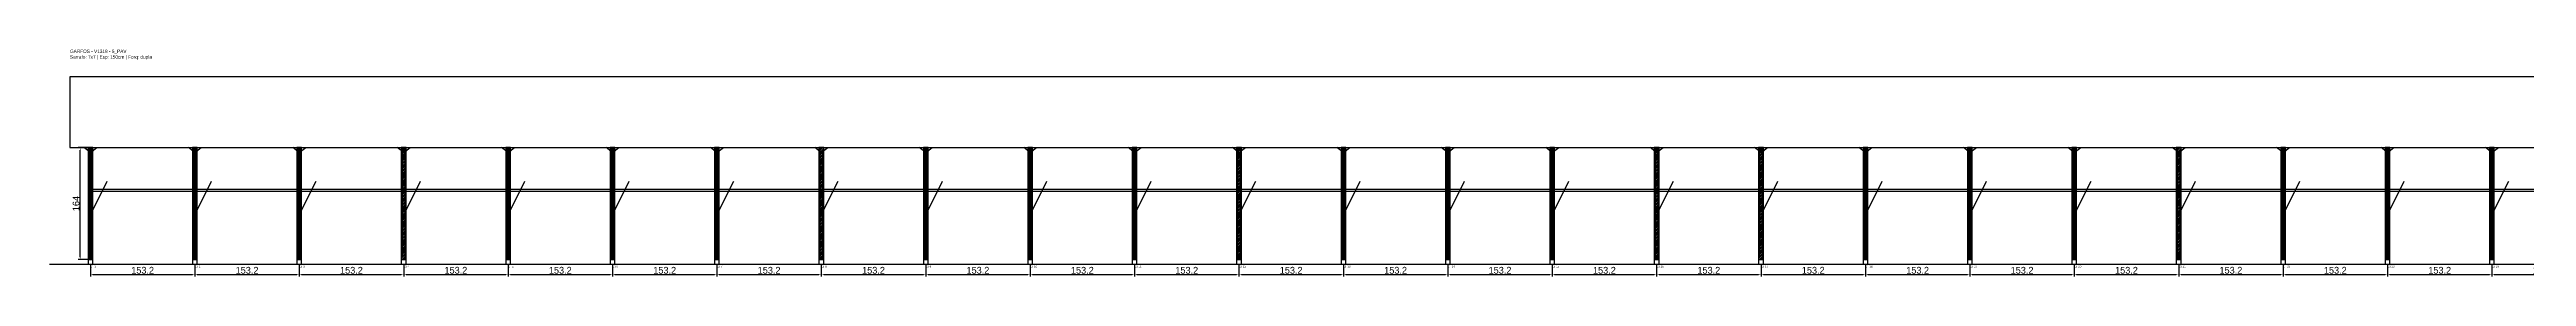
# Model space of a CAD drawing. Header units: metres. Extents: x -30 to 7290, y -25 to 308.
# Drawn here: x -30 to 3604, y -25 to 308 of the extents above; entities that cross this region are included whole.
import ezdxf

# ---------------------------------------------------------------- set-up
doc = ezdxf.new("R2010")
doc.units = ezdxf.units.M
for name, color, linetype in [('BARRA_ANCORAGEM', 1, 'Continuous'), ('COTA', 241, 'Continuous'), ('GARFOS OK', 3, 'Continuous'), ('NOME DA VIGA', 6, 'Continuous'), ('SARR_7x7', 40, 'Continuous'), ('TIRAS REESCORAMENTO', 252, 'Continuous'), ('VIGAS', 3, 'Continuous')]:
    doc.layers.add(name, color=color, linetype=linetype)
doc.dimstyles.new('EZ DXF', dxfattribs={"dimtxt": 10, "dimasz": 3.5, "dimexe": 3, "dimexo": 1.5, "dimgap": 1, "dimtad": 1, "dimdec": 1, "dimdsep": 46, "dimcen": 2.5, "dimazin": 3, "dimtfac": 1, "dimtmove": 0, "dimatfit": 3})

msp = doc.modelspace()

# ---------------------------------------------------------------- hatches: boundary and pattern name
at = {"layer": 'COTA'}
h = msp.add_hatch(dxfattribs=at)
h.set_pattern_fill('ANSI31', scale=0.5)
h.paths.add_polyline_path([(26.5, 0), (33.5, 0), (33.5, 164), (26.5, 164)])
h = msp.add_hatch(dxfattribs=at)
h.set_pattern_fill('ANSI31', scale=0.5)
h.paths.add_polyline_path([(179.68, 0), (186.68, 0), (186.68, 164), (179.68, 164)])
h = msp.add_hatch(dxfattribs=at)
h.set_pattern_fill('ANSI31', scale=0.5)
h.paths.add_polyline_path([(332.87, 0), (339.87, 0), (339.87, 164), (332.87, 164)])
h = msp.add_hatch(dxfattribs=at)
h.set_pattern_fill('ANSI31', scale=0.5)
h.paths.add_polyline_path([(486.05, 0), (493.05, 0), (493.05, 164), (486.05, 164)])
h = msp.add_hatch(dxfattribs=at)
h.set_pattern_fill('ANSI31', scale=0.5)
h.paths.add_polyline_path([(639.24, 0), (646.24, 0), (646.24, 164), (639.24, 164)])
h = msp.add_hatch(dxfattribs=at)
h.set_pattern_fill('ANSI31', scale=0.5)
h.paths.add_polyline_path([(792.42, 0), (799.42, 0), (799.42, 164), (792.42, 164)])
h = msp.add_hatch(dxfattribs=at)
h.set_pattern_fill('ANSI31', scale=0.5)
h.paths.add_polyline_path([(945.61, 0), (952.61, 0), (952.61, 164), (945.61, 164)])
h = msp.add_hatch(dxfattribs=at)
h.set_pattern_fill('ANSI31', scale=0.5)
h.paths.add_polyline_path([(1098.79, 0), (1105.79, 0), (1105.79, 164), (1098.79, 164)])
h = msp.add_hatch(dxfattribs=at)
h.set_pattern_fill('ANSI31', scale=0.5)
h.paths.add_polyline_path([(1251.97, 0), (1258.97, 0), (1258.97, 164), (1251.97, 164)])
h = msp.add_hatch(dxfattribs=at)
h.set_pattern_fill('ANSI31', scale=0.5)
h.paths.add_polyline_path([(1405.16, 0), (1412.16, 0), (1412.16, 164), (1405.16, 164)])
h = msp.add_hatch(dxfattribs=at)
h.set_pattern_fill('ANSI31', scale=0.5)
h.paths.add_polyline_path([(1558.34, 0), (1565.34, 0), (1565.34, 164), (1558.34, 164)])
h = msp.add_hatch(dxfattribs=at)
h.set_pattern_fill('ANSI31', scale=0.5)
h.paths.add_polyline_path([(1711.53, 0), (1718.53, 0), (1718.53, 164), (1711.53, 164)])
h = msp.add_hatch(dxfattribs=at)
h.set_pattern_fill('ANSI31', scale=0.5)
h.paths.add_polyline_path([(1864.71, 0), (1871.71, 0), (1871.71, 164), (1864.71, 164)])
h = msp.add_hatch(dxfattribs=at)
h.set_pattern_fill('ANSI31', scale=0.5)
h.paths.add_polyline_path([(2017.9, 0), (2024.9, 0), (2024.9, 164), (2017.9, 164)])
h = msp.add_hatch(dxfattribs=at)
h.set_pattern_fill('ANSI31', scale=0.5)
h.paths.add_polyline_path([(2171.08, 0), (2178.08, 0), (2178.08, 164), (2171.08, 164)])
h = msp.add_hatch(dxfattribs=at)
h.set_pattern_fill('ANSI31', scale=0.5)
h.paths.add_polyline_path([(2324.26, 0), (2331.26, 0), (2331.26, 164), (2324.26, 164)])
h = msp.add_hatch(dxfattribs=at)
h.set_pattern_fill('ANSI31', scale=0.5)
h.paths.add_polyline_path([(2477.45, 0), (2484.45, 0), (2484.45, 164), (2477.45, 164)])
h = msp.add_hatch(dxfattribs=at)
h.set_pattern_fill('ANSI31', scale=0.5)
h.paths.add_polyline_path([(2630.63, 0), (2637.63, 0), (2637.63, 164), (2630.63, 164)])
h = msp.add_hatch(dxfattribs=at)
h.set_pattern_fill('ANSI31', scale=0.5)
h.paths.add_polyline_path([(2783.82, 0), (2790.82, 0), (2790.82, 164), (2783.82, 164)])
h = msp.add_hatch(dxfattribs=at)
h.set_pattern_fill('ANSI31', scale=0.5)
h.paths.add_polyline_path([(2937, 0), (2944, 0), (2944, 164), (2937, 164)])
h = msp.add_hatch(dxfattribs=at)
h.set_pattern_fill('ANSI31', scale=0.5)
h.paths.add_polyline_path([(3090.19, 0), (3097.19, 0), (3097.19, 164), (3090.19, 164)])
h = msp.add_hatch(dxfattribs=at)
h.set_pattern_fill('ANSI31', scale=0.5)
h.paths.add_polyline_path([(3243.37, 0), (3250.37, 0), (3250.37, 164), (3243.37, 164)])
h = msp.add_hatch(dxfattribs=at)
h.set_pattern_fill('ANSI31', scale=0.5)
h.paths.add_polyline_path([(3396.55, 0), (3403.55, 0), (3403.55, 164), (3396.55, 164)])
h = msp.add_hatch(dxfattribs=at)
h.set_pattern_fill('ANSI31', scale=0.5)
h.paths.add_polyline_path([(3549.74, 0), (3556.74, 0), (3556.74, 164), (3549.74, 164)])

# ---------------------------------------------------------------- linework, layer by layer
at = {"layer": 'BARRA_ANCORAGEM'}
for p, q in [((30, 65.6), (54.6, 114.8)), ((183.18, 65.6), (207.78, 114.8)), ((336.37, 65.6), (360.97, 114.8)), ((489.55, 65.6), (514.15, 114.8)), ((642.74, 65.6), (667.34, 114.8)), ((795.92, 65.6), (820.52, 114.8)), ((949.11, 65.6), (973.71, 114.8)), ((1102.29, 65.6), (1126.89, 114.8)), ((1255.47, 65.6), (1280.07, 114.8)), ((1408.66, 65.6), (1433.26, 114.8)), ((1561.84, 65.6), (1586.44, 114.8)), ((1715.03, 65.6), (1739.63, 114.8)), ((1868.21, 65.6), (1892.81, 114.8)), ((2021.4, 65.6), (2046, 114.8)), ((2174.58, 65.6), (2199.18, 114.8)), ((2327.76, 65.6), (2352.36, 114.8)), ((2480.95, 65.6), (2505.55, 114.8)), ((2634.13, 65.6), (2658.73, 114.8)), ((2787.32, 65.6), (2811.92, 114.8)), ((2940.5, 65.6), (2965.1, 114.8)), ((3093.69, 65.6), (3118.29, 114.8)), ((3246.87, 65.6), (3271.47, 114.8)), ((3400.05, 65.6), (3424.65, 114.8)), ((3553.24, 65.6), (3577.84, 114.8))]:
    msp.add_line(p, q, dxfattribs=at)
at = {"layer": 'GARFOS OK'}
for p, q in [((30, 157), (20.5, 164)), ((20.5, 164), (39.5, 164)), ((30, 157), (39.5, 164)), ((183.18, 157), (173.68, 164)), ((173.68, 164), (192.68, 164)), ((183.18, 157), (192.68, 164)), ((336.37, 157), (326.87, 164)), ((326.87, 164), (345.87, 164)), ((336.37, 157), (345.87, 164)), ((489.55, 157), (480.05, 164)), ((480.05, 164), (499.05, 164)), ((489.55, 157), (499.05, 164)), ((642.74, 157), (633.24, 164)), ((633.24, 164), (652.24, 164)), ((642.74, 157), (652.24, 164)), ((795.92, 157), (786.42, 164)), ((786.42, 164), (805.42, 164)), ((795.92, 157), (805.42, 164)), ((949.11, 157), (939.61, 164)), ((939.61, 164), (958.61, 164)), ((949.11, 157), (958.61, 164)), ((1102.29, 157), (1092.79, 164)), ((1092.79, 164), (1111.79, 164)), ((1102.29, 157), (1111.79, 164)), ((1255.47, 157), (1245.97, 164)), ((1245.97, 164), (1264.97, 164)), ((1255.47, 157), (1264.97, 164)), ((1408.66, 157), (1399.16, 164)), ((1399.16, 164), (1418.16, 164)), ((1408.66, 157), (1418.16, 164)), ((1561.84, 157), (1552.34, 164)), ((1552.34, 164), (1571.34, 164)), ((1561.84, 157), (1571.34, 164)), ((1715.03, 157), (1705.53, 164)), ((1705.53, 164), (1724.53, 164)), ((1715.03, 157), (1724.53, 164)), ((1868.21, 157), (1858.71, 164)), ((1858.71, 164), (1877.71, 164)), ((1868.21, 157), (1877.71, 164)), ((2021.4, 157), (2011.9, 164)), ((2011.9, 164), (2030.9, 164)), ((2021.4, 157), (2030.9, 164)), ((2174.58, 157), (2165.08, 164)), ((2165.08, 164), (2184.08, 164)), ((2174.58, 157), (2184.08, 164)), ((2327.76, 157), (2318.26, 164)), ((2318.26, 164), (2337.26, 164)), ((2327.76, 157), (2337.26, 164)), ((2480.95, 157), (2471.45, 164)), ((2471.45, 164), (2490.45, 164)), ((2480.95, 157), (2490.45, 164)), ((2634.13, 157), (2624.63, 164)), ((2624.63, 164), (2643.63, 164)), ((2634.13, 157), (2643.63, 164)), ((2787.32, 157), (2777.82, 164)), ((2777.82, 164), (2796.82, 164)), ((2787.32, 157), (2796.82, 164)), ((2940.5, 157), (2931, 164)), ((2931, 164), (2950, 164)), ((2940.5, 157), (2950, 164)), ((3093.69, 157), (3084.19, 164)), ((3084.19, 164), (3103.19, 164)), ((3093.69, 157), (3103.19, 164)), ((3246.87, 157), (3237.37, 164)), ((3237.37, 164), (3256.37, 164)), ((3246.87, 157), (3256.37, 164)), ((3400.05, 157), (3390.55, 164)), ((3390.55, 164), (3409.55, 164)), ((3400.05, 157), (3409.55, 164)), ((3553.24, 157), (3543.74, 164)), ((3543.74, 164), (3562.74, 164)), ((3553.24, 157), (3562.74, 164))]:
    msp.add_line(p, q, dxfattribs=at)
at = {"layer": 'GARFOS OK', "linetype": 'CONTINUOUS'}
msp.add_line((-30, -7), (7289.66, -7), dxfattribs=at)
at = {"layer": 'GARFOS OK'}
for points in [[(26.5, 0), (33.5, 0), (33.5, 164), (26.5, 164), (26.5, 0)], [(179.68, 0), (186.68, 0), (186.68, 164), (179.68, 164), (179.68, 0)], [(332.87, 0), (339.87, 0), (339.87, 164), (332.87, 164), (332.87, 0)], [(486.05, 0), (493.05, 0), (493.05, 164), (486.05, 164), (486.05, 0)], [(639.24, 0), (646.24, 0), (646.24, 164), (639.24, 164), (639.24, 0)], [(792.42, 0), (799.42, 0), (799.42, 164), (792.42, 164), (792.42, 0)], [(945.61, 0), (952.61, 0), (952.61, 164), (945.61, 164), (945.61, 0)], [(1098.79, 0), (1105.79, 0), (1105.79, 164), (1098.79, 164), (1098.79, 0)], [(1251.97, 0), (1258.97, 0), (1258.97, 164), (1251.97, 164), (1251.97, 0)], [(1405.16, 0), (1412.16, 0), (1412.16, 164), (1405.16, 164), (1405.16, 0)], [(1558.34, 0), (1565.34, 0), (1565.34, 164), (1558.34, 164), (1558.34, 0)], [(1711.53, 0), (1718.53, 0), (1718.53, 164), (1711.53, 164), (1711.53, 0)], [(1864.71, 0), (1871.71, 0), (1871.71, 164), (1864.71, 164), (1864.71, 0)], [(2017.9, 0), (2024.9, 0), (2024.9, 164), (2017.9, 164), (2017.9, 0)], [(2171.08, 0), (2178.08, 0), (2178.08, 164), (2171.08, 164), (2171.08, 0)], [(2324.26, 0), (2331.26, 0), (2331.26, 164), (2324.26, 164), (2324.26, 0)], [(2477.45, 0), (2484.45, 0), (2484.45, 164), (2477.45, 164), (2477.45, 0)], [(2630.63, 0), (2637.63, 0), (2637.63, 164), (2630.63, 164), (2630.63, 0)], [(2783.82, 0), (2790.82, 0), (2790.82, 164), (2783.82, 164), (2783.82, 0)], [(2937, 0), (2944, 0), (2944, 164), (2937, 164), (2937, 0)], [(3090.19, 0), (3097.19, 0), (3097.19, 164), (3090.19, 164), (3090.19, 0)], [(3243.37, 0), (3250.37, 0), (3250.37, 164), (3243.37, 164), (3243.37, 0)], [(3396.55, 0), (3403.55, 0), (3403.55, 164), (3396.55, 164), (3396.55, 0)], [(3549.74, 0), (3556.74, 0), (3556.74, 164), (3549.74, 164), (3549.74, 0)]]:
    msp.add_lwpolyline(points, dxfattribs=at)
at = {"layer": 'SARR_7x7'}
for points in [[(26.5, -7), (33.5, -7), (33.5, 0), (26.5, 0), (26.5, -7)], [(179.68, -7), (186.68, -7), (186.68, 0), (179.68, 0), (179.68, -7)], [(332.87, -7), (339.87, -7), (339.87, 0), (332.87, 0), (332.87, -7)], [(486.05, -7), (493.05, -7), (493.05, 0), (486.05, 0), (486.05, -7)], [(639.24, -7), (646.24, -7), (646.24, 0), (639.24, 0), (639.24, -7)], [(792.42, -7), (799.42, -7), (799.42, 0), (792.42, 0), (792.42, -7)], [(945.61, -7), (952.61, -7), (952.61, 0), (945.61, 0), (945.61, -7)], [(1098.79, -7), (1105.79, -7), (1105.79, 0), (1098.79, 0), (1098.79, -7)], [(1251.97, -7), (1258.97, -7), (1258.97, 0), (1251.97, 0), (1251.97, -7)], [(1405.16, -7), (1412.16, -7), (1412.16, 0), (1405.16, 0), (1405.16, -7)], [(1558.34, -7), (1565.34, -7), (1565.34, 0), (1558.34, 0), (1558.34, -7)], [(1711.53, -7), (1718.53, -7), (1718.53, 0), (1711.53, 0), (1711.53, -7)], [(1864.71, -7), (1871.71, -7), (1871.71, 0), (1864.71, 0), (1864.71, -7)], [(2017.9, -7), (2024.9, -7), (2024.9, 0), (2017.9, 0), (2017.9, -7)], [(2171.08, -7), (2178.08, -7), (2178.08, 0), (2171.08, 0), (2171.08, -7)], [(2324.26, -7), (2331.26, -7), (2331.26, 0), (2324.26, 0), (2324.26, -7)], [(2477.45, -7), (2484.45, -7), (2484.45, 0), (2477.45, 0), (2477.45, -7)], [(2630.63, -7), (2637.63, -7), (2637.63, 0), (2630.63, 0), (2630.63, -7)], [(2783.82, -7), (2790.82, -7), (2790.82, 0), (2783.82, 0), (2783.82, -7)], [(2937, -7), (2944, -7), (2944, 0), (2937, 0), (2937, -7)], [(3090.19, -7), (3097.19, -7), (3097.19, 0), (3090.19, 0), (3090.19, -7)], [(3243.37, -7), (3250.37, -7), (3250.37, 0), (3243.37, 0), (3243.37, -7)], [(3396.55, -7), (3403.55, -7), (3403.55, 0), (3396.55, 0), (3396.55, -7)], [(3549.74, -7), (3556.74, -7), (3556.74, 0), (3549.74, 0), (3549.74, -7)]]:
    msp.add_lwpolyline(points, dxfattribs=at)
at = {"layer": 'TIRAS REESCORAMENTO'}
for points in [[(30, 100), (183.18, 100), (183.18, 102.5), (30, 102.5), (30, 100)], [(183.18, 100), (336.37, 100), (336.37, 102.5), (183.18, 102.5), (183.18, 100)], [(336.37, 100), (489.55, 100), (489.55, 102.5), (336.37, 102.5), (336.37, 100)], [(489.55, 100), (642.74, 100), (642.74, 102.5), (489.55, 102.5), (489.55, 100)], [(642.74, 100), (795.92, 100), (795.92, 102.5), (642.74, 102.5), (642.74, 100)], [(795.92, 100), (949.11, 100), (949.11, 102.5), (795.92, 102.5), (795.92, 100)], [(949.11, 100), (1102.29, 100), (1102.29, 102.5), (949.11, 102.5), (949.11, 100)], [(1102.29, 100), (1255.47, 100), (1255.47, 102.5), (1102.29, 102.5), (1102.29, 100)], [(1255.47, 100), (1408.66, 100), (1408.66, 102.5), (1255.47, 102.5), (1255.47, 100)], [(1408.66, 100), (1561.84, 100), (1561.84, 102.5), (1408.66, 102.5), (1408.66, 100)], [(1561.84, 100), (1715.03, 100), (1715.03, 102.5), (1561.84, 102.5), (1561.84, 100)], [(1715.03, 100), (1868.21, 100), (1868.21, 102.5), (1715.03, 102.5), (1715.03, 100)], [(1868.21, 100), (2021.4, 100), (2021.4, 102.5), (1868.21, 102.5), (1868.21, 100)], [(2021.4, 100), (2174.58, 100), (2174.58, 102.5), (2021.4, 102.5), (2021.4, 100)], [(2174.58, 100), (2327.76, 100), (2327.76, 102.5), (2174.58, 102.5), (2174.58, 100)], [(2327.76, 100), (2480.95, 100), (2480.95, 102.5), (2327.76, 102.5), (2327.76, 100)], [(2480.95, 100), (2634.13, 100), (2634.13, 102.5), (2480.95, 102.5), (2480.95, 100)], [(2634.13, 100), (2787.32, 100), (2787.32, 102.5), (2634.13, 102.5), (2634.13, 100)], [(2787.32, 100), (2940.5, 100), (2940.5, 102.5), (2787.32, 102.5), (2787.32, 100)], [(2940.5, 100), (3093.69, 100), (3093.69, 102.5), (2940.5, 102.5), (2940.5, 100)], [(3093.69, 100), (3246.87, 100), (3246.87, 102.5), (3093.69, 102.5), (3093.69, 100)], [(3246.87, 100), (3400.05, 100), (3400.05, 102.5), (3246.87, 102.5), (3246.87, 100)], [(3400.05, 100), (3553.24, 100), (3553.24, 102.5), (3400.05, 102.5), (3400.05, 100)], [(3553.24, 100), (3706.42, 100), (3706.42, 102.5), (3553.24, 102.5), (3553.24, 100)]]:
    msp.add_lwpolyline(points, dxfattribs=at)
at = {"layer": 'VIGAS'}
msp.add_lwpolyline([(0, 164), (7259.66, 164), (7259.66, 268), (0, 268), (0, 164)], dxfattribs=at)

# ---------------------------------------------------------------- texts
at = {"layer": 'NOME DA VIGA'}
for s, p in [('GF1', (30, -12)), ('GF2', (183.18, -12)), ('GF3', (336.37, -12)), ('GF4', (489.55, -12)), ('GF5', (642.74, -12)), ('GF6', (795.92, -12)), ('GF7', (949.11, -12)), ('GF8', (1102.29, -12)), ('GF9', (1255.47, -12)), ('GF10', (1408.66, -12)), ('GF11', (1561.84, -12)), ('GF12', (1715.03, -12)), ('GF13', (1868.21, -12)), ('GF14', (2021.4, -12)), ('GF15', (2174.58, -12)), ('GF16', (2327.76, -12)), ('GF17', (2480.95, -12)), ('GF18', (2634.13, -12)), ('GF19', (2787.32, -12)), ('GF20', (2940.5, -12)), ('GF21', (3093.69, -12)), ('GF22', (3246.87, -12)), ('GF23', (3400.05, -12)), ('GF24', (3553.24, -12))]:
    msp.add_text(s, height=3, dxfattribs=at).set_placement(p)
at = {"layer": 'NOME DA VIGA', "insert": (0, 293), "char_height": 5, "attachment_point": 7}
msp.add_mtext('GARFOS - V1318 - 5_PAV\\PSarrafo: 7x7 | Esp: 150cm | Forq: dupla', dxfattribs=at)

# ---------------------------------------------------------------- dimensions: what is measured, and where the dimension line sits
at = {"layer": 'COTA'}
msp.add_linear_dim(base=(15, 0), p1=(30, 0), p2=(30, 164), angle=90, dimstyle='EZ DXF', dxfattribs=at).render()
for base, p1, p2 in [((30, -22), (30, -7), (183.18, -7)), ((183.18, -22), (183.18, -7), (336.37, -7)), ((336.37, -22), (336.37, -7), (489.55, -7)), ((489.55, -22), (489.55, -7), (642.74, -7)), ((642.74, -22), (642.74, -7), (795.92, -7)), ((795.92, -22), (795.92, -7), (949.11, -7)), ((949.11, -22), (949.11, -7), (1102.29, -7)), ((1102.29, -22), (1102.29, -7), (1255.47, -7)), ((1255.47, -22), (1255.47, -7), (1408.66, -7)), ((1408.66, -22), (1408.66, -7), (1561.84, -7)), ((1561.84, -22), (1561.84, -7), (1715.03, -7)), ((1715.03, -22), (1715.03, -7), (1868.21, -7)), ((1868.21, -22), (1868.21, -7), (2021.4, -7)), ((2021.4, -22), (2021.4, -7), (2174.58, -7)), ((2174.58, -22), (2174.58, -7), (2327.76, -7)), ((2327.76, -22), (2327.76, -7), (2480.95, -7)), ((2480.95, -22), (2480.95, -7), (2634.13, -7)), ((2634.13, -22), (2634.13, -7), (2787.32, -7)), ((2787.32, -22), (2787.32, -7), (2940.5, -7)), ((2940.5, -22), (2940.5, -7), (3093.69, -7)), ((3093.69, -22), (3093.69, -7), (3246.87, -7)), ((3246.87, -22), (3246.87, -7), (3400.05, -7)), ((3400.05, -22), (3400.05, -7), (3553.24, -7)), ((3553.24, -22), (3553.24, -7), (3706.42, -7))]:
    msp.add_linear_dim(base=base, p1=p1, p2=p2, dimstyle='EZ DXF', dxfattribs=at).render()

doc.saveas('drawing.dxf')
